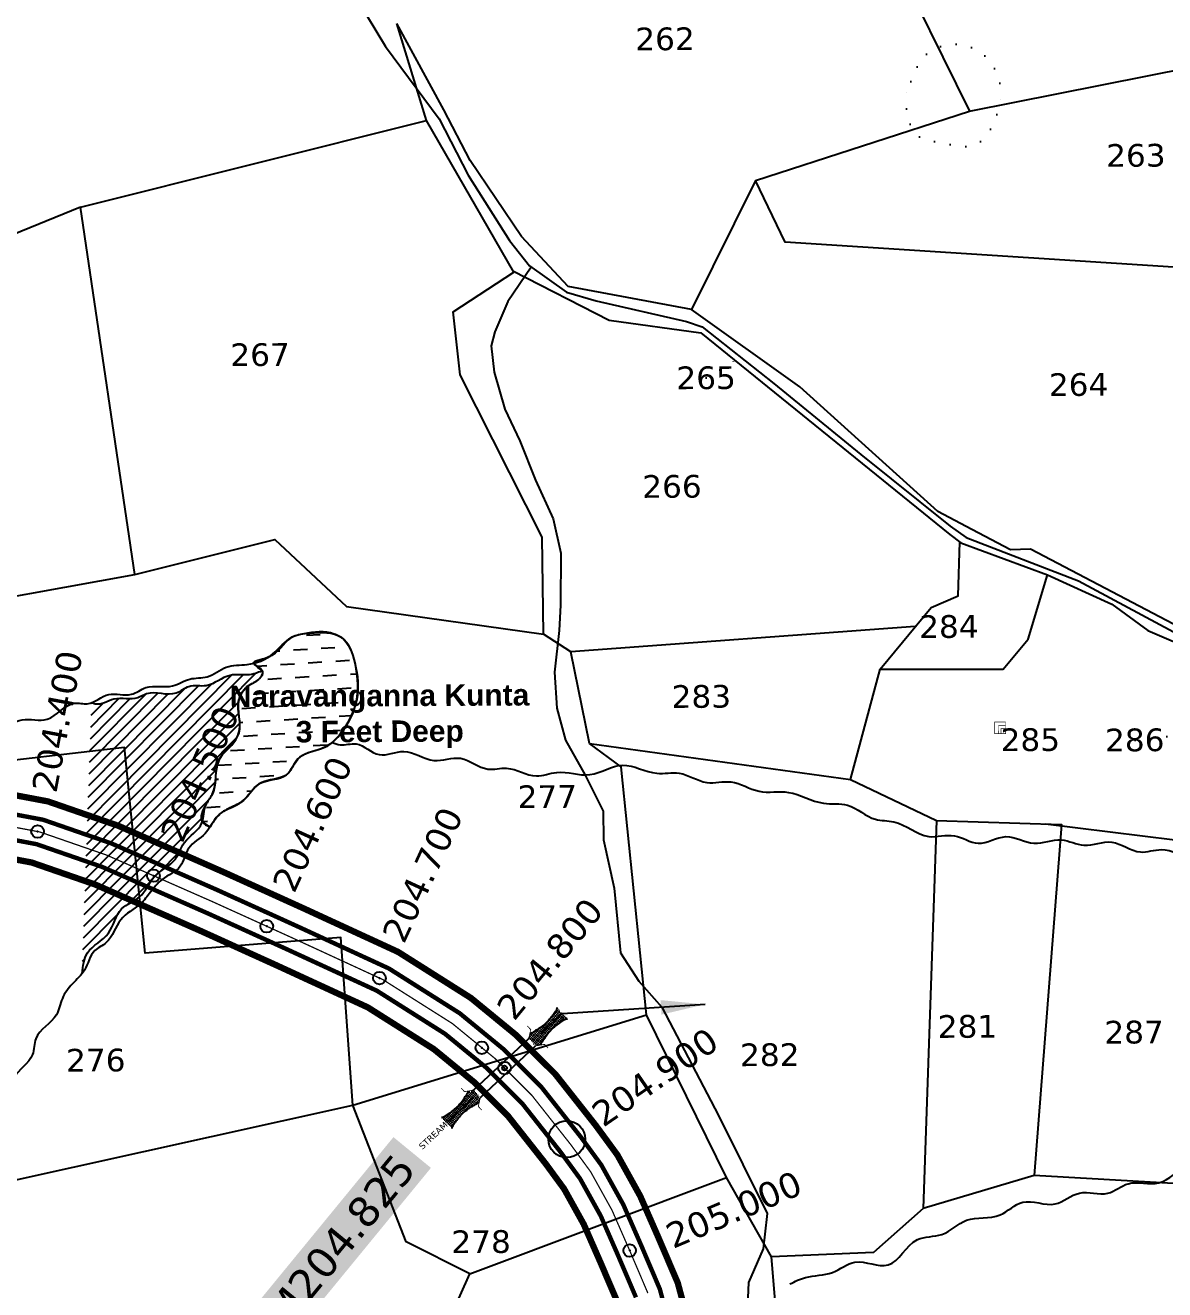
# Model space of a CAD drawing. Header units: inches. Extents: x 735322 to 750113, y 1636749 to 1642626.
# Drawn here: x 742529 to 743432, y 1638816 to 1639819 of the extents above; entities that cross this region are included whole.
import ezdxf
from ezdxf.enums import TextEntityAlignment as Align

# ---------------------------------------------------------------- set-up
doc = ezdxf.new("R2010")
doc.units = ezdxf.units.IN
doc.header["$MEASUREMENT"] = 0
doc.header["$PDMODE"] = 32
doc.header["$PDSIZE"] = 10
doc.linetypes.add('DOT2', pattern=[0.125, 0, -0.125])
doc.linetypes.add('HIDDEN2', pattern=[0.1875, 0.125, -0.0625])
for name, color, linetype in [('CANAL1', 1, 'Continuous'), ('CART TRACK', 6, 'Continuous'), ('CSMark', 72, 'Continuous'), ('HILL', 247, 'Continuous'), ('PLOT', 7, 'Continuous'), ('PLOT NO', 7, 'Continuous'), ('SQUARE TANKS', 230, 'Continuous'), ('STRUCTURE', 5, 'Continuous'), ('tank', 4, 'Continuous'), ('TANKS-STREAM', 4, 'Continuous'), ('VILLAGE STONES', 240, 'Continuous')]:
    doc.layers.add(name, color=color, linetype=linetype)
doc.styles.get("Standard").update_dxf_attribs({"font": 'verdana_0.ttf'})
doc.dimstyles.get("Standard").update_dxf_attribs({"dimtxt": 0.18, "dimasz": 35, "dimexe": 0.18, "dimexo": 0.0625, "dimgap": 0.09, "dimtad": 0, "dimtih": 1, "dimtoh": 1, "dimdec": 4, "dimzin": 0, "dimdsep": 46, "dimtxsty": 'Standard', "dimcen": 0.0935, "dimadec": 0, "dimazin": 0, "dimtfac": 1, "dimtdec": 4, "dimtofl": 0, "dimtmove": 0, "dimatfit": 3, "dimfxl": 0, "dimtolj": 1, "dimtzin": 0, "dimarcsym": 0})

# ---------------------------------------------------------------- blocks, each defined once
blk = doc.blocks.new('UT')
at = {"layer": 'STRUCTURE'}
h = blk.add_hatch(dxfattribs=at)
h.set_pattern_fill('DASH', color=150, scale=7.999999999999998, angle=-39.62775206685995, style=0)
h.set_pattern_definition([(320.37224793314, (-4370.464045089087, -6260.881149863359), (1.408001531132492, 0.1324072820072919), [0.9999999999999998, -0.9999999999999998])])
h.paths.add_polyline_path([(765162.9675066409, 1700681.885966053), (765165.5706946704, 1700680.616418319), (765167.2115574566, 1700680.268093512), (765169.1204505624, 1700680.006090325), (765172.4158343371, 1700679.627599867), (765176.4119631688, 1700679.345266073), (765179.5041916154, 1700679.470832215), (765183.0623928958, 1700679.941976878), (765187.653863331, 1700680.880728189), (765188.8854408305, 1700681.172290679), (765193.0594222734, 1700682.222896261), (765196.0594222734, 1700680.222896261), (765196.0594222732, 1700672.222896261), (765193.059422273, 1700670.222896261), (765190.5057321201, 1700670.796857346), (765188.1290725247, 1700671.306258218), (765185.4941448105, 1700671.815650651), (765183.6163483107, 1700672.12764564), (765180.9986007552, 1700672.46166047), (765180.3290960666, 1700672.523134715), (765178.4873260654, 1700672.631123998), (765176.6762091704, 1700672.636509361), (765174.5831391418, 1700672.500406373), (765172.534028191, 1700672.254105192), (765170.4159507004, 1700671.954846333), (765168.4528082367, 1700671.66088667), (765166.101004961, 1700671.20675446), (765164.9649718658, 1700670.843101195), (765162.9701249787, 1700669.702226759)])
h.paths.add_polyline_path([(765259.0594222734, 1700682.22289626), (765256.0594222734, 1700680.22289626), (765256.0594222732, 1700672.22289626), (765259.0594222732, 1700670.22289626), (765261.9351070337, 1700670.954361328), (765264.4002490969, 1700671.550062475), (765266.3788792096, 1700671.989210923), (765269.093032495, 1700672.510050664), (765272.6518334274, 1700672.97822495), (765276.0687944656, 1700673.093904169), (765278.5781092133, 1700672.933545554), (765281.1683763347, 1700672.653460775), (765283.8680040132, 1700672.3279393), (765286.4420291914, 1700671.859000532), (765287.9990189318, 1700671.256817373), (765289.1513379057, 1700670.559826468), (765289.1487195679, 1700682.743565763), (765287.5893077053, 1700681.791647122), (765285.7373813264, 1700681.170064355), (765283.0007571635, 1700680.681356852), (765281.1888035367, 1700680.417637402), (765276.6898998322, 1700679.872435108), (765272.6690061819, 1700679.859315587), (765268.7030904231, 1700680.287947755), (765264.817948322, 1700680.971872088), (765261.162969874, 1700681.748857019)])
at = {"layer": 'STRUCTURE', "color": 150, "const_width": 0.6280741461245082}
for points in [[(765190.0594222734, 1700688.222896261), (765190.0594222734, 1700684.222896261), (765196.0594222734, 1700680.222896261), (765256.0594222734, 1700680.22289626), (765262.0594222734, 1700684.22289626), (765262.0594222734, 1700688.22289626)], [(765190.0594222732, 1700664.222896261), (765190.0594222732, 1700668.222896261), (765196.0594222732, 1700672.222896261), (765256.0594222732, 1700672.22289626), (765262.0594222732, 1700668.22289626), (765262.0594222732, 1700664.22289626)]]:
    blk.add_lwpolyline(points, dxfattribs=at)
at = {"layer": 'STRUCTURE', "color": 150}
for points in [[(765196.0594222734, 1700680.222896261), (765256.0594222734, 1700680.22289626)], [(765196.0594222732, 1700672.222896261), (765256.0594222732, 1700672.22289626)], [(765196.0594222732, 1700672.222896261), (765256.0594222732, 1700672.22289626)]]:
    blk.add_lwpolyline(points, dxfattribs=at)
at = {"layer": 'STRUCTURE', "color": 0}
blk.add_circle((765226.0594222733, 1700676.222896261), 1.88981828804203, dxfattribs=at)
at = {"layer": 'STRUCTURE', "color": 150}
for points in [[(765162.9675066409, 1700681.885966053), (765164.358628801, 1700681.068441708), (765167.8770977717, 1700680.169164927), (765171.232134209, 1700679.760402754), (765176.060009073, 1700679.351640581), (765184.7336071001, 1700680.250917361), (765193.0594222735, 1700682.222896261)], [(765289.1487195679, 1700682.743565763), (765287.7814574724, 1700681.886733643), (765284.290041913, 1700680.887563977), (765280.948015412, 1700680.383366718), (765276.1337485436, 1700679.837201234), (765267.4380478043, 1700680.488960477), (765259.0594222734, 1700682.22289626)], [(765162.9701249787, 1700669.702226759), (765164.3373870743, 1700670.559058879), (765167.8288026336, 1700671.558228544), (765171.1708291346, 1700672.062425803), (765175.985096003, 1700672.608591288), (765184.6807967423, 1700671.956832044), (765193.0594222732, 1700670.222896261)], [(765289.1513379057, 1700670.559826468), (765287.7602157457, 1700671.377350814), (765284.2417467749, 1700672.276627594), (765280.8867103376, 1700672.685389768), (765276.0588354736, 1700673.09415194), (765267.3852374465, 1700672.19487516), (765259.0594222731, 1700670.22289626)]]:
    blk.add_spline(points, degree=3, dxfattribs=at)
at = {"layer": 'STRUCTURE', "color": 0}
blk.add_text('STREAM', height=5, dxfattribs=at).set_placement((765148.2464563532, 1700675.806984554), align=Align.MIDDLE_CENTER)
for points in [[(765190.8848369633, 1700675.966282922), (765164.2099887003, 1700675.833849112)], [(765289.2568244911, 1700676.692727373), (765265.4033313843, 1700676.382461722)]]:
    blk.add_leader(points, dimstyle='Standard', override={"dimasz": 10, "dimgap": 0.09, "dimtad": 0}, dxfattribs=at)

msp = doc.modelspace()

# ---------------------------------------------------------------- hatches: boundary and pattern name
at = {"layer": 'tank'}
h = msp.add_hatch(dxfattribs=at)
h.set_pattern_fill('DASH', color=256, scale=87.57847419056448, angle=3.540536199359491, style=0)
h.set_pattern_definition([(3.540536199359491, (0, 0), (10.25036703045148, 11.60246251510379), [10.94730927382056, -10.94730927382056])])
edge = h.paths.add_edge_path()
edge.add_spline(control_points=[(742675.1683679242, 1639182.879306939), (742672.6950409808, 1639183.967788673), (742665.3424969972, 1639187.20355572), (742671.0678799322, 1639200.554725011), (742680.660413537, 1639212.197045583), (742678.4835275288, 1639226.918054695), (742685.203076839, 1639243.461802823), (742704.5749280283, 1639255.904116237), (742693.3970408039, 1639280.237044549), (742704.1620846974, 1639295.392071426), (742713.2479920743, 1639298.260892654), (742720.0362272032, 1639307.40126707), (742703.2460101749, 1639313.740169104), (742729.6385133634, 1639316.881021262), (742733.6211890939, 1639332.477349668), (742753.9794291008, 1639337.277965212), (742769.1455861671, 1639338.918374527), (742786.2501862127, 1639329.228171148), (742791.8488930475, 1639308.320892486), (742793.6107210655, 1639283.336454175), (742782.8261571307, 1639261.018097593), (742767.7599429892, 1639243.278575958), (742744.6134584448, 1639242.483664939), (742737.406491902, 1639219.038799108), (742712.2201706811, 1639221.67233394), (742702.6261987848, 1639200.497396571), (742683.7177019189, 1639196.563295106), (742677.7844846491, 1639187.066640167), (742675.1683679242, 1639182.879306939)], knot_values=[0, 0, 0, 0, 14.47352599357282, 43.02594800781487, 63.18393062270401, 107.8132915568108, 120.6726358914976, 169.1667160232493, 221.7460540236491, 249.1884671844861, 266.7191598604128, 280.9839679315915, 300.1384751579276, 324.0617824040553, 371.5389259358778, 393.31829975787, 441.312397781639, 459.4641280751839, 505.2464684572948, 559.6534187161385, 607.1779363337006, 649.2935796897351, 691.7784870429406, 726.3257001250165, 770.765811920569, 811.1914894436727, 847.2379768272948, 875.6669669184882, 875.6669669184882, 875.6669669184882, 875.6669669184882], degree=3, periodic=0)
h.paths.add_polyline_path([(742719.2712889871, 1639298.235380109), (742899.7359333477, 1639299.157996181), (742899.9579347734, 1639255.734290976), (742719.4932904128, 1639254.811674904)], flags=9)
at = {"layer": 'TANKS-STREAM'}
h = msp.add_hatch(dxfattribs=at)
h.set_pattern_fill('ANSI31', color=256, scale=50.40046216962221, angle=0.2929191293505201, style=0)
h.set_pattern_definition([(45.29291912935052, (738070.9520904562, 1633747.885645131), (-4.477530059192111, 4.431980650851666), [])])
edge = h.paths.add_edge_path()
edge.add_spline(control_points=[(742573.7069915535, 1639066.635021387), (742574.3982438873, 1639072.546542329), (742576.0241218174, 1639086.450888053), (742597.7086413298, 1639095.870489653), (742601.0434925605, 1639119.360483855), (742622.0700246309, 1639125.79440289), (742629.0450229449, 1639145.895047985), (742648.5425294547, 1639153.677225112), (742653.6868756794, 1639173.486976992), (742671.3756854751, 1639182.417201673), (742669.5614956492, 1639199.682027388), (742682.2025608004, 1639213.061536103), (742676.10522253, 1639236.581935617), (742696.7756671305, 1639248.841444118), (742700.1047392973, 1639266.840431532), (742695.0263209713, 1639282.069674514), (742704.530923024, 1639296.341934384), (742714.1300049615, 1639298.264049466), (742718.4930130052, 1639307.594164323), (742707.6762373087, 1639302.780625726), (742700.7907987277, 1639303.722028734), (742686.2616850117, 1639303.442240509), (742675.1380648345, 1639292.258948938), (742658.5915049472, 1639296.396037722), (742645.3494919441, 1639284.359234365), (742629.2993947791, 1639292.109405015), (742614.64258148, 1639282.368049059), (742599.836370891, 1639287.607532275), (742587.8860716857, 1639278.377154616), (742582.186112847, 1639280.961076257), (742581.2511910985, 1639281.384897658)], knot_values=[0, 0, 0, 0, 33.48697134332516, 78.76389703401225, 122.1804837261971, 156.0203538911971, 195.0531235255675, 238.7137465169999, 267.8041229325777, 309.5773200809886, 339.2968422844157, 358.1648045485289, 413.7638153310959, 454.5467774599065, 483.2913421635162, 515.852822473846, 546.50000831529, 569.11084642448, 577.6548501697976, 587.8528891969831, 614.9683829228957, 629.5028247766443, 670.2735250404367, 697.8144037482775, 720.1750835232755, 766.6858349685059, 781.9173811802337, 819.4706766414845, 849.9091391519333, 855.88130265305, 855.88130265305, 855.88130265305, 855.88130265305], degree=3, periodic=0)

# ---------------------------------------------------------------- linework, layer by layer
at = {"color": 3}
msp.add_circle((742958.077587837, 1638935.219582041), 14.56783789995249, dxfattribs=at)
for p in [(742538.3888654441, 1639179.204796934), (742630.2401383073, 1639144.203305649), (742720.0919869717, 1639104.092307956), (742809.5131052453, 1639063.026920381), (742890.6976060248, 1639007.776678869), (743007.9430579912, 1638846.957595951)]:
    msp.add_point(p, dxfattribs=at)
at = {"layer": 'CANAL1', "color": 1, "const_width": 5}
for points in [[(742493.6628944929, 1639213.067318443), (742546.5963723373, 1639203.098581736), (742602.3354796901, 1639183.787461134), (742686.880193824, 1639146.603138612), (742749.0252612059, 1639118.422321336), (742824.2289799219, 1639083.772621322), (742881.9876945615, 1639047.246614824), (742917.8732813294, 1639017.824112285), (742948.9697145142, 1638986.796933817), (742981.0171387105, 1638946.208979908), (742998.1297912055, 1638922.845380625), (743016.3259913778, 1638890.090925673), (743030.9119635723, 1638856.829931276), (743046.0935312372, 1638821.257269505), (743056.2312594505, 1638783.324914811)], [(742487.799105507, 1639163.292681556), (742533.7156276626, 1639154.645418264), (742584.0565203099, 1639137.204538866), (742666.4898061762, 1639100.948861387), (742728.2387387941, 1639072.947678664), (742800.3010200781, 1639039.745378678), (742852.6643054383, 1639006.631385176), (742884.2847186706, 1638980.705887715), (742911.5602854858, 1638953.491066183), (742941.2144326172, 1638915.934189549), (742955.9422087944, 1638895.826619374), (742971.4780086222, 1638867.861074327), (742985.0220364279, 1638836.976068724), (742998.7084687627, 1638804.906730494)]]:
    msp.add_lwpolyline(points, dxfattribs=at)
at = {"layer": 'CANAL1', "color": 5, "const_width": 3.5}
for points in [[(743041.6451037793, 1638779.806565928), (743031.878012495, 1638816.352107802), (743017.1449854252, 1638850.873772519), (743002.8715965515, 1638883.421970268), (742985.473516482, 1638914.73975225), (742969.076326881, 1638937.126542802), (742937.7468858067, 1638976.805173526), (742907.7967125311, 1639006.688644915), (742873.1906778247, 1639035.06204593), (742817.05059197, 1639070.564448528), (742742.7893044795, 1639104.779928536), (742680.7630775222, 1639132.906855448), (742596.8517918745, 1639169.812584454), (742542.732148935, 1639188.562632694), (742491.9037577978, 1639198.134927377)], [(742489.5582422023, 1639178.225072623), (742537.5798510651, 1639169.181367306), (742589.540208125, 1639151.179415546), (742672.606922478, 1639114.645144551), (742734.4746955205, 1639086.590071464), (742807.47940803, 1639052.953551472), (742861.4613221751, 1639018.81595407), (742894.3612874689, 1638991.841355085), (742922.7831141934, 1638963.482826474), (742953.1552444467, 1638925.016626655), (742968.5984835179, 1638903.932247749), (742984.9324034485, 1638874.530029732), (742998.789014575, 1638842.932227481), (743012.9239875049, 1638809.811892198)]]:
    msp.add_lwpolyline(points, dxfattribs=at)
at = {"layer": 'CANAL1', "color": 1, "linetype": 'HIDDEN2', "ltscale": 100, "const_width": 1}
msp.add_lwpolyline([(742490.7309999999, 1639188.18), (742540.156, 1639178.872), (742593.196, 1639160.496), (742676.685, 1639123.776), (742738.632, 1639095.685), (742812.265, 1639061.759), (742867.3259999999, 1639026.939), (742901.079, 1638999.265), (742930.265, 1638970.144), (742961.1157856638, 1638931.071584729), (742977.036, 1638909.336), (742993.902, 1638878.976), (743007.9670000001, 1638846.903), (743022.401, 1638813.082)], dxfattribs=at)
at = {"layer": 'CART TRACK'}
for points in [[(742737.5274484879, 1640046.221632659), (742739.9891744619, 1640003.389507972), (742726.9085733229, 1639988.858522283), (742721.3937115401, 1639982.163899505), (742722.2236095052, 1639928.664685538), (742748.5624655392, 1639908.081973582), (742778.2824115145, 1639861.522619032), (742814.2200914961, 1639801.617659425), (742856.7356632319, 1639744.304956344), (742879.8374074403, 1639699.742700102), (742912.6706298708, 1639647.953377741), (742928.5316273212, 1639627.725203871), (742957.8663237493, 1639606.804328073), (742981.2829889532, 1639600.069658484), (743053.1166734998, 1639583.612095952), (743065.3921849795, 1639579.518964283), (743122.2994560383, 1639534.367936962), (743191.272792327, 1639478.243002882), (743261.9779394838, 1639421.232339882), (743274.6649268917, 1639412.404587758), (743363.9333185432, 1639378.128926789), (743439.3369403254, 1639337.698201329)], [(742929.7119654757, 1639626.717999068), (742911.2546211893, 1639599.633488965), (742900.9681069549, 1639575.469315), (742898.064730528, 1639564.2910927), (742900.4061294934, 1639543.448839639), (742908.8500576997, 1639514.122135472), (742920.8728710284, 1639488.918879354), (742933.195643116, 1639457.943491251), (742947.1807720334, 1639427.165010923), (742953.4359676295, 1639400.041160052), (742953.1192023207, 1639358.84521874), (742951.9565899705, 1639338.558300847), (742948.2197685156, 1639305.584731979), (742950.159230459, 1639276.969689432), (742956.9454038644, 1639251.772259046), (742972.6981930074, 1639223.933369463), (742986.8857771743, 1639195.400162787), (742987.2020230656, 1639172.596290007), (742995.6323305557, 1639134.431659223), (743000.7155074365, 1639083.081722941), (743015.2399930242, 1639060.601676864), (743033.5606260364, 1639039.977899366), (743078.4946479299, 1638953.978977269), (743116.9658660239, 1638876.445411881), (743115.0856474809, 1638859.805500186), (743113.8372544884, 1638848.426364763), (743102.2158419809, 1638821.519787736), (743101.2776123441, 1638803.47093238)]]:
    msp.add_lwpolyline(points, dxfattribs=at)
at = {"layer": 'PLOT'}
for points in [[(742951.9346849609, 1639948.449502113), (743044.441220194, 1639973.693569932), (743131.6136292673, 1639967.325225638), (743225.3683627741, 1639917.992605689), (743214.2468634986, 1639878.713135818), (743277.3916205883, 1639750.379093677)], [(743146.1644985314, 1638536.240518122), (743120.4353049784, 1638842.013252904), (743084.7727932406, 1638904.853024595), (743021.2536591813, 1639033.936780455), (743001.100578736, 1639230.494836438), (742976.0712377091, 1639248.921188053), (742961.1725144295, 1639321.60793105), (742939.6241439222, 1639335.599917134), (742938.6275920311, 1639412.679482722), (742873.5195735497, 1639541.264802092), (742867.8361138576, 1639591.369415368), (742916.0205018569, 1639622.782993802), (742846.8109487398, 1639743.044243039), (742823.2989639945, 1639819.869841798)], [(743815.153759592, 1639265.119327857), (743798.731337378, 1639275.730150035), (743715.5735789149, 1639219.513365179), (743646.5868775267, 1639221.293876669), (743487.6539861148, 1639318.249703963), (743465.7900056082, 1639169.490160374), (743449.132948223, 1639230.707497636), (743461.6177356555, 1639313.75220287), (743487.6539861148, 1639318.249703963), (743325.822067769, 1639403.203653491), (743309.858397181, 1639402.674902253), (743279.3355052066, 1639418.765401816), (743252.433009884, 1639433.046096918), (743142.7681217279, 1639531.969723893), (743056.9052362633, 1639593.152567627), (742959.0702615317, 1639611.486104419), (742922.1190143824, 1639651.016169073), (742881.3105254064, 1639711.292135153), (742860.4918639916, 1639751.628976221), (742823.2989639945, 1639819.869841798)], [(743107.7203070748, 1639695.38533182), (743277.3916205883, 1639750.379093677), (743593.0419852657, 1639813.016289733), (743711.2094397838, 1639717.891654834), (743718.4780073599, 1639608.707748353)], [(742615.6114700779, 1639383.153157796), (742572.302239208, 1639674.324893263), (742846.8109487398, 1639743.044243039)], [(743731.6666448377, 1639564.876167151), (743756.7526030334, 1639585.034591239), (743718.4780073599, 1639608.707748353), (743131.259982275, 1639646.620376193), (743107.7203070748, 1639695.38533182), (743056.9052362633, 1639593.152567627)], [(742572.302239208, 1639674.324893263), (742316.7295128185, 1639570.081445479), (742344.7386531343, 1639375.09781612), (742445.8370874086, 1639352.367721878)], [(742915.3549153203, 1639623.93954322), (742991.7563479396, 1639584.709023956), (743064.3964512683, 1639574.662839837), (743261.855726646, 1639414.655808808), (743270.6197417292, 1639408.121300955), (743339.281921725, 1639382.895292285), (743390.4074957476, 1639359.402644973), (743418.9365415715, 1639338.636150761), (743455.9213016252, 1639322.699791601), (743461.6177356555, 1639313.75220287)], [(742426.8852629643, 1639206.070108013), (742415.9579796284, 1639312.815286014), (742445.8370874086, 1639352.367721878), (742615.6114700779, 1639383.153157796), (742726.5298091935, 1639410.870534171), (742783.2676270215, 1639357.606885743), (742939.6241439222, 1639335.599917134)], [(743206.4601916015, 1639308.023288679), (743246.9452890838, 1639356.969528602), (743268.3728655361, 1639366.240391901), (743269.6660782094, 1639408.832358809)], [(743183.1518491172, 1639220.382253209), (743206.4601916015, 1639308.023288679), (743304.137581469, 1639308.005239186), (743324.0604853181, 1639331.726006004), (743339.281921725, 1639382.895292285)], [(743234.312365994, 1639341.696400391), (742961.1725144295, 1639321.60793105)], [(742788.4273379992, 1638962.146281033), (742778.8749790625, 1639095.219483627), (742623.6855990305, 1639082.811518623), (742607.3848879526, 1639245.759670479), (742478.8198789188, 1639230.98354804), (742425.6585304257, 1639205.481634854), (742510.6042919523, 1638900.763712666), (742788.4273379992, 1638962.146281033)], [(742976.0712377091, 1639248.921188053), (743183.1518491172, 1639220.382253209), (743251.3372279421, 1639187.969569727), (743240.640601218, 1638880.316322377)], [(743251.3372279421, 1639187.969569727), (743350.26344869, 1639184.795048709), (743328.757277324, 1638906.488475274)], [(743337.7010112666, 1639185.198174608), (743465.7900056082, 1639169.490160374), (743469.339492809, 1639080.315574108), (743602.550428081, 1638962.417608072)], [(742881.2895662948, 1638828.557089615), (742830.7311005469, 1638853.790719889), (742788.4273379992, 1638962.146281033), (743021.2536591813, 1639033.936780455)], [(742856.9219305781, 1638501.070343694), (742817.4377772172, 1638685.789111297), (742881.2895662948, 1638828.557089615), (743084.7727932406, 1638904.853024595)], [(743551.9891175546, 1638379.967208552), (743447.6508847798, 1638496.408660718), (743502.0266127792, 1638674.479629725), (743485.1610896953, 1638897.339631136), (743328.757277324, 1638906.488475274), (743240.640601218, 1638880.316322377), (743201.1673751203, 1638845.423902549), (743120.4353049784, 1638842.013252904)]]:
    msp.add_lwpolyline(points, dxfattribs=at)
at = {"layer": 'PLOT NO', "linetype": 'DOT2', "ltscale": 100}
for points in [[(743068.5425011044, 1639538.881596296), (743094.460826749, 1639554.292689381)], [(743408.8197038842, 1639251.55474048), (743467.7802078491, 1639258.611786567)]]:
    msp.add_lwpolyline(points, dxfattribs=at)
at = {"layer": 'PLOT NO', "color": 6, "linetype": 'DOT2', "ltscale": 100}
msp.add_spline([(743230.7888093237, 1639774.049019076), (743243.9753435603, 1639796.10402408), (743270.9966455566, 1639803.113298085), (743290.7672873584, 1639793.136724402), (743300.7146307856, 1639776.009771712), (743299.701678173, 1639749.894337751), (743281.4918213447, 1639723.690970955), (743255.5724611053, 1639725.39076356), (743235.5912809499, 1639731.701652915), (743227.9345043622, 1639749.298388364), (743227.6220608817, 1639765.558454267), (743231.2462201113, 1639774.280401023)], degree=3, dxfattribs=at)
at = {"layer": 'SQUARE TANKS', "const_width": 0.5040046216962221}
for points in [[(743297.2800198112, 1639266.029951925), (743305.9666590455, 1639266.074361915), (743306.0138582217, 1639256.842154944), (743297.3272189873, 1639256.797744955)], [(743300.4217648401, 1639263.199925254), (743305.9812091449, 1639263.228347623), (743306.0138582217, 1639256.842154944), (743300.4544139168, 1639256.813732576)], [(743302.4494977735, 1639260.780695884), (743305.9936300033, 1639260.798815075), (743306.0138582217, 1639256.842154944), (743302.4697259918, 1639256.824035753)]]:
    msp.add_lwpolyline(points, close=True, dxfattribs=at)
at = {"layer": 'STRUCTURE', "color": 0}
msp.add_point((742908.6942135678, 1638991.666746238), dxfattribs=at)
at = {"layer": 'TANKS-STREAM'}
for points in [[(743306.6896983464, 1640483.152825179), (743308.2333134913, 1640489.952178551), (743315.2602615757, 1640492.898725748), (743324.8430253523, 1640494.645582557), (743328.4741939572, 1640496.847106156), (743340.8587025196, 1640496.789144168), (743357.3025011951, 1640486.443479925), (743373.2240259526, 1640483.250424171), (743390.3944160162, 1640473.272306015), (743407.0918152244, 1640471.623480261), (743423.0270157518, 1640465.762426416), (743438.0720323839, 1640467.779762992), (743459.4440299411, 1640467.16137792), (743472.4213332579, 1640469.895791714), (743496.4042937072, 1640468.569134219), (743519.6810679962, 1640475.358305531), (743542.1339984529, 1640477.049683254), (743561.3157287338, 1640489.911753118), (743575.7344347711, 1640495.68545), (743591.7148391127, 1640511.088179152), (743614.001112796, 1640521.631863427), (743631.1808234078, 1640538.264181755), (743646.6817023584, 1640546.105093487), (743663.265374155, 1640555.891960655), (743679.3925637004, 1640559.976512081), (743692.4021070015, 1640556.404752106), (743705.7752560743, 1640552.956113631), (743729.5079875311, 1640556.86072501), (743747.6006779675, 1640556.468128936), (743768.205164131, 1640563.486192598), (743790.3062688718, 1640562.750257907), (743809.0758433321, 1640566.612985408), (743823.6550419168, 1640564.747101085), (743837.2276199411, 1640569.78880933), (743854.936864684, 1640573.153800637), (743864.2358849745, 1640581.377095063), (743868.3000115615, 1640593.889301859), (743878.5703066669, 1640603.643892218), (743887.8172451898, 1640625.34276178), (743898.9416415486, 1640635.871952292), (743913.6384289246, 1640658.504433448), (743935.4563168734, 1640673.356230143), (743945.9564210427, 1640685.658786254), (743967.9936657476, 1640697.413939684), (743980.8531258255, 1640708.464101722), (743995.8770623736, 1640714.60472424), (744003.1183194993, 1640723.13105738), (744004.3841953173, 1640738.003020197), (744009.7360522271, 1640759.860063033), (744006.485912669, 1640777.979649991), (744008.4531858418, 1640796.908767028), (744006.2114024053, 1640808.83774678), (744010.761151342, 1640821.352436295), (744009.1037033999, 1640837.665463754), (744013.883261326, 1640852.72813358), (744010.1665326688, 1640867.262243457), (744016.8496470358, 1640890.411935723), (744015.5729174127, 1640902.654283387), (744022.5080843592, 1640924.455855866), (744029.1100465888, 1640939.285288355), (744039.6496771729, 1640947.417627), (744058.5779557291, 1640949.818633417), (744069.229252343, 1640956.300717909), (744082.2914079668, 1640966.190858651), (744097.3580889218, 1640963.96363513), (744111.7347942144, 1640954.213788691), (744125.6665965494, 1640950.37764823), (744144.0554004193, 1640939.556819156), (744159.245373734, 1640936.966409094), (744177.7667700662, 1640923.963283894), (744196.2199662405, 1640924.300179181), (744213.3275574774, 1640916.950483899), (744228.1309850642, 1640918.72403108), (744247.4483251437, 1640916.275984548), (744264.1781936365, 1640921.212557133), (744283.8779377118, 1640926.782797358), (744303.0496653337, 1640929.063771254), (744316.9703848013, 1640937.260435929), (744344.2772375685, 1640939.461737644), (744356.8686151644, 1640946.438834708), (744375.9878068827, 1640948.494223684), (744395.123574405, 1640957.80902974), (744415.4177266913, 1640960.139957901), (744431.5145361245, 1640970.166890295), (744446.537816972, 1640976.428772043), (744456.6988399979, 1640988.190937753), (744476.053876542, 1641002.115352531), (744481.715115713, 1641015.776311981), (744495.47286268, 1641032.097639191), (744496.0427174042, 1641039.377108273), (744504.0102203046, 1641050.878298697), (744506.4841959114, 1641065.68661251), (744522.7917223024, 1641083.787035499), (744529.2530321294, 1641102.375296636), (744543.1495358592, 1641115.301587815), (744552.4350420478, 1641130.345130968), (744560.297613871, 1641136.085309957), (744579.004799153, 1641134.24052975), (744593.1308448084, 1641137.607220875), (744606.817415313, 1641144.104808487), (744625.2451914293, 1641149.413892962), (744637.1037418006, 1641157.236183479), (744661.5437456963, 1641159.710981904), (744680.5574965663, 1641169.146441298), (744702.2738798319, 1641172.410641749), (744720.6861560002, 1641180.751531857), (744734.5307031078, 1641180.094663088), (744753.4840304137, 1641188.713456797), (744778.3608398754, 1641191.26616647), (744797.3844750127, 1641198.761256682), (744813.767513612, 1641200.300325258), (744837.0814415955, 1641214.03896867), (744857.6834477314, 1641221.542128223), (744870.527398749, 1641232.34454645), (744889.1800239489, 1641241.171773897), (744902.7073419197, 1641255.066394769), (744918.3477889332, 1641265.755324885), (744931.8757269108, 1641279.528671784), (744953.835559242, 1641282.672839714), (744972.1487587884, 1641286.64728986), (744991.2985655646, 1641282.280562802), (745010.5842855178, 1641286.017445182), (745031.8435665255, 1641283.700603864), (745050.1511502422, 1641288.766519578), (745070.6621397708, 1641290.326692087), (745088.0754443214, 1641298.334953925), (745103.6005033159, 1641301.446224412), (745127.5499288435, 1641319.153690051), (745146.4940129691, 1641326.830857081), (745165.4761437874, 1641342.451230828), (745181.5927575228, 1641348.597425042), (745199.983260919, 1641365.499904177), (745223.4916683754, 1641374.473248259), (745247.038551727, 1641375.927664475), (745261.5768302316, 1641382.065789532), (745292.7577954126, 1641379.70283986), (745307.314089735, 1641382.32404902), (745323.1061578324, 1641380.706919714), (745334.1477202151, 1641382.097403129), (745357.9764569171, 1641375.91287315), (745382.354588266, 1641381.009824221), (745397.625912433, 1641377.437514329), (745430.735099484, 1641384.640799323), (745444.5846066463, 1641383.013738775), (745469.2099071022, 1641387.263013491), (745486.0581800302, 1641384.452722219), (745501.5857190522, 1641387.078896817), (745533.651173317, 1641384.696038913), (745543.3417295052, 1641389.111514813), (745559.1170575665, 1641390.768753642), (745572.2052174868, 1641395.56543104), (745591.1200375094, 1641392.511052001), (745612.5657274735, 1641401.231281704), (745629.9361308017, 1641399.622221554), (745651.3917407265, 1641406.402096818), (745671.3092797257, 1641405.291167334), (745685.4530827932, 1641410.851609606), (745709.5122485658, 1641407.093771407), (745729.1534784338, 1641412.530336743), (745750.5410118559, 1641408.880117105), (745773.5244207017, 1641415.205275727), (745792.2210659417, 1641415.422138491), (745810.5262054733, 1641420.973135719), (745834.4552588111, 1641418.912497756), (745848.6286916046, 1641425.170034701), (745882.3189232693, 1641425.115312743), (745901.4726708414, 1641430.913202718), (745922.805644107, 1641437.935005292), (745952.8280417165, 1641441.759114095), (745970.1587649782, 1641447.91151538), (745998.0621682347, 1641452.177563785), (746013.9831845991, 1641460.418188263), (746033.0341355824, 1641462.577267553), (746046.4048046279, 1641459.613724967), (746051.4477394287, 1641446.905537821), (746052.1019142661, 1641437.691906813), (746056.5296689079, 1641428.794820784), (746057.1906637462, 1641418.247190639), (746061.251158105, 1641407.716940257), (746062.7312557001, 1641387.004693271), (746067.933695015, 1641378.611206308), (746076.859949835, 1641367.037937864), (746079.4429546243, 1641346.807003717), (746083.3106915241, 1641336.255487073), (746088.6844590837, 1641329.521140748), (746090.5372860022, 1641322.329721042), (746088.789073589, 1641309.93998869), (746094.1725787545, 1641301.30095674), (746104.2969177994, 1641297.82893892), (746114.230577478, 1641294.355960821), (746127.2866777296, 1641295.565553608), (746139.5622672832, 1641289.868957988), (746152.37079436, 1641283.553559828), (746173.5354147315, 1641283.947470244), (746188.1180663615, 1641277.334236783), (746215.861319029, 1641277.761780113), (746229.8130195435, 1641271.642717379), (746243.342914657, 1641273.426147216), (746258.2101946498, 1641267.39071923), (746270.2131589593, 1641269.452064671), (746277.3813926342, 1641266.060179423), (746298.9030275006, 1641271.217768135), (746308.9223071033, 1641269.64996317), (746318.4453596126, 1641271.889092085), (746345.8769636836, 1641262.863214155), (746360.4733527597, 1641257.194076276), (746382.1968460984, 1641244.668859046), (746394.0746104629, 1641245.878324081), (746410.3803943777, 1641243.281272442), (746430.6721085762, 1641248.362937165), (746450.2255204318, 1641247.88853267), (746463.2366942518, 1641252.35859116), (746472.1727626972, 1641252.956604187), (746495.9634922182, 1641248.483227037), (746512.8306154031, 1641248.569459323), (746529.9245845573, 1641241.764335049), (746547.7422097919, 1641243.387100252), (746571.5271023579, 1641240.062433844), (746583.5818654888, 1641244.144698913), (746596.2664120975, 1641237.508498166), (746608.2068194832, 1641226.464924385), (746616.4888309485, 1641218.657460765), (746625.6244068069, 1641200.416359085), (746630.075917546, 1641192.014941937), (746636.6886649162, 1641173.285777712), (746649.4787712451, 1641151.221334709), (746657.2562137387, 1641129.626258908), (746665.545076838, 1641120.478608703), (746674.0882279868, 1641099.078899458), (746687.0202712857, 1641089.466996003), (746704.9337829575, 1641072.327279869), (746722.026809043, 1641065.713617244), (746738.5653833346, 1641055.076469732), (746759.5045708641, 1641045.993508209), (746781.2679429657, 1641043.138083002), (746799.7153874463, 1641034.042382573), (746821.0026999344, 1641031.853702561), (746839.6359167208, 1641023.907692466), (746862.3342970742, 1641023.611423586), (746888.8025777177, 1641020.30047586), (746915.2718371233, 1641016.798081227), (746934.9973538592, 1641020.15372586), (746951.8644412761, 1641020.239957964), (746961.9597103369, 1641025.04973913), (746983.1746381703, 1641025.426464962), (747005.0410815077, 1641029.696329454), (747025.4551348898, 1641029.130031185), (747045.7346785587, 1641037.522790847), (747065.0101474284, 1641039.500709164), (747081.6213228166, 1641047.385078043), (747096.4019156336, 1641045.299362084), (747109.7028158722, 1641038.225696395), (747125.3764836354, 1641035.95190048), (747143.8595729398, 1641027.307262453), (747176.9993431732, 1641029.074168366), (747194.5023051312, 1641028.129985735), (747207.7369101138, 1641034.02373972), (747225.9159680707, 1641038.643432247), (747252.2051693276, 1641048.832539361), (747270.4723501278, 1641054.874827972), (747289.8864774499, 1641066.532302892), (747308.3935340727, 1641071.607275013), (747325.0283708511, 1641082.35664252), (747347.0454247573, 1641081.717445428), (747368.2134477065, 1641081.54375836), (747379.4897668157, 1641074.138714377), (747392.1220537191, 1641069.034982793), (747406.0234032362, 1641054.916699889), (747418.3835688182, 1641047.838239302), (747427.12880287, 1641032.793582778), (747451.2755514793, 1641020.419123817), (747463.7782027919, 1641011.042309015), (747485.8125510933, 1641007.020310589), (747495.8808238765, 1641006.601933456), (747516.1927211239, 1640998.122660222), (747545.3641761353, 1640996.580352888), (747557.3564752275, 1640994.745866759), (747574.052201017, 1640986.092090929), (747582.7155992908, 1640984.444922666), (747598.2776467616, 1640976.725037709), (747621.6817130675, 1640971.832041975), (747632.0600944303, 1640965.965043844), (747640.1758873615, 1640961.026165092), (747660.9206043475, 1640951.641331388), (747669.6613865084, 1640942.763776766), (747693.0287321364, 1640929.346368033), (747706.8340797672, 1640916.158225321), (747722.3322659716, 1640905.803358959), (747736.4510927468, 1640903.928452951), (747751.4492770056, 1640911.608027908), (747766.1226830555, 1640917.369821844), (747777.2095700142, 1640927.532805302), (747791.7360801632, 1640936.693466376), (747802.4123912785, 1640944.194683369), (747823.7395140787, 1640948.568770738), (747833.5915253479, 1640951.984921462), (747850.6204010407, 1640961.900117232), (747869.6264925413, 1640966.355050676), (747887.4388513544, 1640975.570597034), (747905.4239091519, 1640980.020295937), (747918.0002217244, 1640989.356425738), (747941.7647122624, 1640995.262752777), (747956.8519225065, 1641003.684524358), (747976.8019151469, 1641010.785227887), (747989.0159618178, 1641018.35785686), (748005.1483800777, 1641022.056342757), (748018.7542584811, 1641029.728814182), (748029.1759141055, 1641032.951402389), (748045.1094241978, 1641039.244988409), (748060.5045124628, 1641041.919812025), (748073.7865179805, 1641047.854238909), (748090.2050100418, 1641050.070704376), (748105.667758279, 1641057.659942166), (748135.7295752225, 1641060.224309656), (748149.6874495313, 1641064.602695956), (748184.6886718412, 1641063.298140352), (748202.1537939894, 1641060.51316161), (748217.5593195974, 1641049.973110469), (748226.6492565968, 1641033.144836157), (748231.7937679333, 1641025.475512895), (748241.513510521, 1641016.660922857), (748250.6744612274, 1641004.098065166), (748264.2019838523, 1640996.515553476), (748280.4765523802, 1640990.572068588), (748297.1432491828, 1640980.550973877), (748310.2861049892, 1640977.062853098), (748324.4333362987, 1640969.624994783), (748354.0471437031, 1640969.034637784), (748368.2510094283, 1640969.927163494), (748394.5982383722, 1640989.258578009), (748402.9476418274, 1640994.715727767), (748416.5591698749, 1640999.051257665), (748432.14927947, 1641001.920219081), (748453.3451412022, 1641000.71599334), (748471.556666851, 1641004.910959646), (748488.3326792445, 1641000.730784462), (748505.983727393, 1641000.639632938), (748519.3355079002, 1640991.519715637), (748520.7250453118, 1640976.760111844), (748519.8208570615, 1640960.8402593), (748524.0010901032, 1640946.423069912), (748518.5414372692, 1640921.177461428), (748522.5700055534, 1640904.298385986), (748517.7552445508, 1640882.373462925), (748517.340477071, 1640867.112406758), (748503.8346736307, 1640842.104032372), (748501.762614985, 1640828.362842885), (748492.3145439187, 1640812.891538145), (748485.8466149952, 1640792.841380435), (748485.1548325366, 1640777.584280344), (748491.0753253826, 1640767.499248715), (748492.9277351822, 1640740.631462281), (748507.8277859726, 1640722.637853411), (748516.1456672165, 1640703.322507999), (748523.5778719428, 1640696.27222706), (748537.3892965695, 1640692.648950974), (748551.8768942563, 1640674.053908902), (748575.5495503796, 1640664.431167461), (748595.336361219, 1640645.463876317), (748616.8905885647, 1640635.500788847), (748630.9124860079, 1640614.167889356), (748651.9198939921, 1640602.77432829), (748671.3644223998, 1640576.504578), (748681.1876015157, 1640570.608928176), (748698.7198257844, 1640559.190422787), (748711.1082550685, 1640558.582453334), (748729.1351109768, 1640552.785451999), (748741.9932512715, 1640554.193797872), (748760.932171495, 1640568.10037603), (748768.1062288262, 1640578.156961767), (748770.6033305656, 1640596.774544326), (748784.2303975591, 1640619.640674935), (748785.2913124464, 1640638.683465351), (748793.6669169692, 1640653.015542431), (748802.4348420342, 1640667.304331929), (748805.5447583905, 1640678.73246852), (748822.3367706502, 1640694.27308669), (748829.053989489, 1640704.490092827), (748834.8135735086, 1640718.53272635), (748852.8444186861, 1640733.616408042), (748862.062484243, 1640748.942969796), (748881.3516072105, 1640764.369937816), (748889.1541912311, 1640776.750381528), (748906.0178013871, 1640787.682601394), (748914.7719402809, 1640794.565116069), (748929.5811156426, 1640790.757658323), (748952.4341683753, 1640790.361984604), (748968.4541698494, 1640781.15804613), (748978.0513377611, 1640778.744122353), (748986.3260494152, 1640780.221514967), (748997.1503112603, 1640778.926178408), (749011.3040477624, 1640787.609055584), (749030.7625800276, 1640791.3784729), (749041.6204370256, 1640800.044485505), (749059.1067719187, 1640801.568972062), (749080.1412277721, 1640811.737169229), (749111.6421091044, 1640816.11905348), (749123.0351870512, 1640825.755588145), (749144.5633708986, 1640830.170915609), (749154.3531389884, 1640836.841430604), (749167.809641832, 1640849.657152741), (749181.8155211592, 1640854.202849915), (749203.9685385681, 1640852.121266411), (749209.1620102897, 1640852.996029805), (749219.5481724521, 1640854.737457749), (749239.6307022634, 1640844.372455365), (749262.6574285382, 1640843.197186345), (749282.296679935, 1640836.881913704), (749299.635189069, 1640840.853724808), (749315.3619271208, 1640839.414624803), (749325.8192305027, 1640843.773352969), (749338.8480939467, 1640841.054198737), (749345.3179613485, 1640831.885849251), (749349.7167698676, 1640819.3663742), (749357.774605102, 1640813.66722969), (749362.5913695123, 1640797.230586897), (749374.7697424104, 1640782.472941581), (749382.5839782183, 1640760.516581028), (749393.2000306812, 1640750.356422422), (749396.4933560172, 1640736.306290181), (749395.6069018586, 1640727.860068392), (749382.8301301489, 1640713.222578519), (749377.2533600795, 1640696.479544115), (749358.4262610932, 1640673.96587428), (749352.1805841345, 1640656.276705091), (749338.0794628016, 1640637.295250738), (749331.9244718845, 1640620.835156877), (749314.5809162215, 1640601.296867381), (749307.2153622967, 1640584.15785314), (749290.2940595888, 1640561.380113958), (749276.9896577513, 1640535.457818361), (749261.4135441784, 1640517.481509161), (749256.332223549, 1640500.87572289), (749236.456118519, 1640475.187629534), (749234.075165042, 1640466.54570755), (749218.7661489712, 1640440.682304542), (749214.802549747, 1640427.341268214), (749209.7682656494, 1640421.223079562), (749206.2297856768, 1640407.454228746), (749200.8808751627, 1640395.690443805), (749193.9140178778, 1640388.588212326), (749186.6999394856, 1640372.961598165), (749178.7446231416, 1640364.135133315), (749175.377875578, 1640355.563529313), (749163.5529135661, 1640341.535136483), (749154.5410937201, 1640324.564030819), (749139.8787658345, 1640311.744822836), (749130.1101943888, 1640294.540470003), (749116.9382019592, 1640282.619474807), (749111.601894568, 1640269.488947805), (749096.4747428099, 1640250.640049623), (749091.3317052212, 1640232.875889432), (749076.3833021848, 1640216.14470807), (749071.6591753704, 1640195.50098158), (749058.4782396489, 1640177.087493341), (749054.6603799069, 1640160.209971534), (749046.9458447775, 1640146.726880102), (749046.5090827807, 1640137.006344352), (749032.1724350665, 1640112.726204226), (749026.7693910573, 1640091.156354188), (749018.0939478589, 1640073.064754293), (749014.453053986, 1640055.71517092), (749003.9732643056, 1640040.194695944), (749001.3019839933, 1640023.497963319), (748989.4441178257, 1639996.434555421), (748990.3458944384, 1639982.1817055), (748982.0222309642, 1639961.537950127), (748984.6489278489, 1639942.625782496), (748977.0940511774, 1639911.381487115), (748979.8141282874, 1639900.923468846), (748973.22103818, 1639883.085287543), (748973.73299448, 1639860.277800094), (748967.7985808603, 1639845.085983511), (748964.088764915, 1639827.973360792), (748963.1782703956, 1639811.97868601), (748952.1865700716, 1639788.241535306), (748948.5253367947, 1639767.440137424), (748938.2704786588, 1639746.613153946)], [(742271.0997379355, 1639175.886911785), (742278.1273671284, 1639181.466963463), (742292.2135454777, 1639186.579090397), (742316.8411676165, 1639200.061294849), (742331.4455156513, 1639202.404009253), (742356.5784241571, 1639215.63679135), (742382.7773036654, 1639217.534770983), (742397.1000210505, 1639225.67217446), (742419.2566096225, 1639229.565532924), (742441.1225492222, 1639241.017573585), (742463.5285601481, 1639245.416218416), (742484.133216328, 1639257.113816435), (742507.5549533152, 1639260.005620488), (742526.1629423315, 1639267.912926589), (742546.0695763906, 1639268.26670382), (742567.6770753134, 1639280.977451237), (742577.7596126813, 1639280.524986475), (742594.8581842557, 1639287.920564549), (742612.7501145056, 1639288.012036108), (742624.3150143472, 1639293.363278742), (742645.476490167, 1639294.731493703), (742659.0573821494, 1639300.093042991), (742672.908309795, 1639301.927894364), (742687.9896008966, 1639309.565164802), (742704.611229404, 1639311.666186843), (742724.9806348799, 1639320.086509301), (742740.0335826816, 1639333.267758126), (742754.3807783714, 1639336.617180268), (742779.0947187422, 1639333.21545054), (742790.0350313766, 1639312.858928383), (742791.443184624, 1639283.885483017), (742778.9785085849, 1639257.361169578), (742764.4244054912, 1639245.190493487), (742744.8109970682, 1639236.774036024), (742736.5555810827, 1639224.887567246), (742714.9210271914, 1639217.468799199), (742701.6346491767, 1639203.792570662), (742690.8283230516, 1639197.941194989), (742681.5352793639, 1639191.845550289), (742671.2754662241, 1639177.680783698), (742658.2307805724, 1639166.021835634), (742651.5002420108, 1639151.623106671), (742637.189119612, 1639141.217712036), (742627.9166892334, 1639131.090083054), (742619.7844421957, 1639121.808976666), (742604.3395781151, 1639109.297064349), (742592.8403831962, 1639091.093871818), (742583.8006268581, 1639084.747516432), (742575.5632475181, 1639069.333061408), (742566.0426831174, 1639058.448147042), (742558.0379778179, 1639046.814965614), (742553.3157014062, 1639033.938537411), (742537.0323901484, 1639014.954869523), (742534.3248175458, 1639002.340746992), (742519.3002130443, 1638983.61551978), (742512.091443084, 1638964.174233802), (742496.9241385681, 1638949.837237225), (742488.048983885, 1638934.818667905), (742464.4177628303, 1638923.609607939), (742447.3372279014, 1638912.686043618), (742434.5020263172, 1638909.344351467), (742419.666292574, 1638902.968364449), (742406.3258046228, 1638899.876094651), (742396.5326278954, 1638893.021876235)], [(742675.1683679242, 1639182.879306939), (742669.0215714478, 1639186.80739696), (742672.0319788735, 1639200.879548639), (742677.3250780965, 1639209.551511392), (742680.7608347094, 1639231.780969501), (742683.231138672, 1639237.772893202), (742697.9005672154, 1639257.322371556), (742698.027992301, 1639283.822294554), (742705.9763809766, 1639295.141416844), (742713.5541817977, 1639299.684970609), (742716.7906783107, 1639306.104816431), (742709.6184844393, 1639312.566904484), (742720.7800866526, 1639317.127706544), (742738.979556425, 1639332.663535214), (742749.4200073443, 1639336.053141295), (742773.608038413, 1639335.810584094), (742781.4840054578, 1639331.155992893), (742790.700636388, 1639310.002109588), (742791.1722427037, 1639282.584810967), (742781.4344846039, 1639260.700981565), (742766.1198063171, 1639246.003225432), (742746.2331809324, 1639238.064640754), (742735.702928684, 1639224.197774973), (742714.4352667839, 1639217.172254716), (742700.1223721383, 1639202.671544373), (742684.1226630998, 1639194.065101221), (742675.1683679242, 1639182.879306939)], [(742573.7069915535, 1639066.635021387), (742578.013667776, 1639082.953891677), (742594.565726365, 1639098.662860669), (742605.0517718861, 1639117.868895943), (742619.2303194923, 1639127.348199465), (742630.8788375172, 1639143.201495881), (742647.6906251148, 1639157.399759099), (742654.680892685, 1639170.287782288), (742668.712961098, 1639185.983867961), (742671.9142250812, 1639200.616559296), (742676.912978815, 1639208.706294496), (742682.3165290339, 1639236.202530715), (742695.592600394, 1639251.894751393), (742698.7964410409, 1639266.023444692), (742697.7047034022, 1639282.39822751), (742706.2069650779, 1639295.293980689), (742715.497432102, 1639301.893623424), (742716.9888128985, 1639305.933337697), (742711.9539858736, 1639304.89957499), (742698.3524805821, 1639303.570009984), (742691.0470857352, 1639303.028650326), (742672.188386033, 1639294.868056876), (742658.3323050602, 1639294.041201573), (742648.2781109924, 1639288.949687948), (742624.8447790188, 1639288.325875053), (742617.8042665077, 1639285.265813551), (742598.9094935147, 1639284.161192594), (742584.0608764533, 1639280.305195753), (742581.2511910985, 1639281.384897658)], [(742716.7007835775, 1639306.139660582), (742709.6184844393, 1639312.566904484)], [(742772.1009766917, 1639249.810020475), (742778.3241448903, 1639248.016691647), (742791.089384661, 1639248.67794679), (742809.2117249884, 1639240.188282903), (742828.807390512, 1639242.773411531), (742852.6512067742, 1639235.564578091), (742873.8626870972, 1639237.260662783), (742895.4456039221, 1639228.788690912), (742910.3217509319, 1639229.451564707), (742933.9213836617, 1639223.314284621), (742950.0538604853, 1639226.074948784), (742976.375533761, 1639224.361943744), (743002.3840648814, 1639231.835839069), (743029.4091006017, 1639225.408650073), (743047.2489386043, 1639225.499855313), (743069.0310796883, 1639218.141794823), (743088.2721841012, 1639218.535532623), (743110.505634934, 1639211.199264221), (743133.8754006636, 1639210.287787973), (743161.6047299921, 1639201.668444607), (743180.6815471658, 1639200.130088464), (743202.8155075151, 1639188.919353532), (743217.469437231, 1639186.95024287), (743245.1546401833, 1639175.291080167), (743265.5285398266, 1639175.857602677), (743284.1745015229, 1639169.992977228), (743306.3738987888, 1639175.149582728), (743328.5488453526, 1639169.922846353), (743350.3019269728, 1639172.513380184), (743368.2260095114, 1639168.404453646), (743390.2664472044, 1639170.80574333), (743412.9318461582, 1639163.006827041), (743429.5952258954, 1639164.8924692), (743454.3496244887, 1639159.29747692), (743467.2304175613, 1639160.69835546), (743496.5451562791, 1639159.417834383), (743517.2876493315, 1639167.05634084), (743537.4763026289, 1639176.8861806)], [(742669.0215714478, 1639186.80739696), (742675.1683679242, 1639182.879306939)], [(743134.9785931713, 1638820.434942589), (743147.2972659015, 1638825.600427607), (743168.774601046, 1638829.537112837), (743186.6119057415, 1638837.707270028), (743212.8032235291, 1638835.502517525), (743236.1135461114, 1638855.60650361), (743255.461382801, 1638859.744908146), (743274.9862072953, 1638870.900151148), (743301.667221536, 1638875.1702871), (743319.70756381, 1638885.254924048), (743345.2560391086, 1638883.897310067), (743364.5810509122, 1638892.500285592), (743387.1432429696, 1638892.403027366), (743403.2811076991, 1638899.926692052), (743427.6336845295, 1638900.704697853), (743450.997177418, 1638913.002371081), (743475.8919412768, 1638914.617873488), (743489.2508722155, 1638924.46597071), (743510.7445108606, 1638925.21367458), (743531.7363913967, 1638940.841105512), (743548.3173216924, 1638944.965364383), (743566.5335648612, 1638962.279440496), (743589.0081612341, 1638972.368519366), (743595.8314718179, 1638983.368924219), (743612.3497860904, 1638995.21424229), (743624.2578035332, 1639015.847291678), (743641.6047673884, 1639038.098217392), (743645.8765982855, 1639045.868006548), (743653.2618351573, 1639053.524879525), (743666.0768982689, 1639085.516901978), (743674.3092090369, 1639098.562286557), (743676.0335019254, 1639111.411847099), (743684.1253824977, 1639122.911271148), (743685.5542839994, 1639132.763367498)]]:
    msp.add_spline(points, degree=3, dxfattribs=at)

# ---------------------------------------------------------------- block references
at = {"layer": 'STRUCTURE', "color": 0, "rotation": 43.11505776726807}
msp.add_blockref('UT', (1346660.690022217, -125478.2436519831), dxfattribs=at)

# ---------------------------------------------------------------- texts
at = {"layer": 'CSMark', "color": 1}
for s, rotation, p in [('204.400', 79.33464603746388, (742543.3884988147, 1639210.825758416)), ('204.500', 66.25922184219917, (742644.0181903136, 1639173.10176558)), ('204.600', 65.60721451902201, (742732.7797844845, 1639133.475223838)), ('204.700', 65.26237207343837, (742819.8330145371, 1639093.505306815)), ('204.800', 50.6517589014993, (742908.5670882006, 1639034.506273071)), ('204.900', 34.55796007206179, (742981.2159032936, 1638952.392235837)), ('205.000', 23.11163840725853, (743038.3289852707, 1638857.284057095))]:
    msp.add_text(s, height=20, rotation=rotation, dxfattribs=at).set_placement(p, align=Align.MIDDLE_LEFT)
at = {"layer": 'PLOT NO', "linetype": 'DOT2', "ltscale": 100}
for s, p in [('262', (743035.9306350123, 1639807.805123975)), ('263', (743409.3558971672, 1639715.43506788)), ('267', (742714.81832542, 1639557.401876896)), ('265', (743068.547591678, 1639539.07756098)), ('264', (743363.9246466673, 1639533.69522533)), ('266', (743041.4785415786, 1639452.928161154)), ('284', (743261.0704419032, 1639341.799395995)), ('283', (743064.7699201042, 1639286.368775973)), ('285', (743325.6484060894, 1639252.069446557)), ('286', (743408.4893180998, 1639251.882889564)), ('277', (742942.5987077754, 1639206.929265455)), ('281', (743275.8146987018, 1639024.69580656)), ('287', (743407.9623640727, 1639020.170409857)), ('276', (742584.5368332847, 1638997.944123794)), ('282', (743119.0369927806, 1639002.245978201)), ('278', (742890.1122969163, 1638853.994121697))]:
    msp.add_text(s, height=18, rotation=0.2929191274340052, dxfattribs=at).set_placement(p, align=Align.MIDDLE_CENTER)
at = {"layer": 'STRUCTURE', "color": 5, "insert": (742653.9677154508, 1638722.27352237), "char_height": 24.03253932129802, "width": 264.3884372349614, "attachment_point": 1, "rotation": 50.65175865304904, "bg_fill": 1, "box_fill_scale": 1.3, "bg_fill_color": 7, "bg_fill_true_color": 16777215, "bg_fill_transparency": 4390977}
msp.add_mtext('UT@KM204.825', dxfattribs=at)
at = {"layer": 'VILLAGE STONES', "color": 0, "insert": (742809.5197153152, 1639295.546700425), "char_height": 17, "width": 245.9050695363068, "attachment_point": 2, "rotation": 0.2929191293505201}
msp.add_mtext('{\\fArial|b1|i0|c0|p34;Naravanganna Kunta\\P3 Feet Deep}', dxfattribs=at)

# ---------------------------------------------------------------- leaders
at = {"layer": 'HILL', "color": 5}
msp.add_leader([(743067.7092209067, 1639042.145873892), (742954.7824289631, 1639034.524853034)], dimstyle='Standard', override={"dimgap": 0.09, "dimtad": 0}, dxfattribs=at)

doc.saveas('drawing.dxf')
